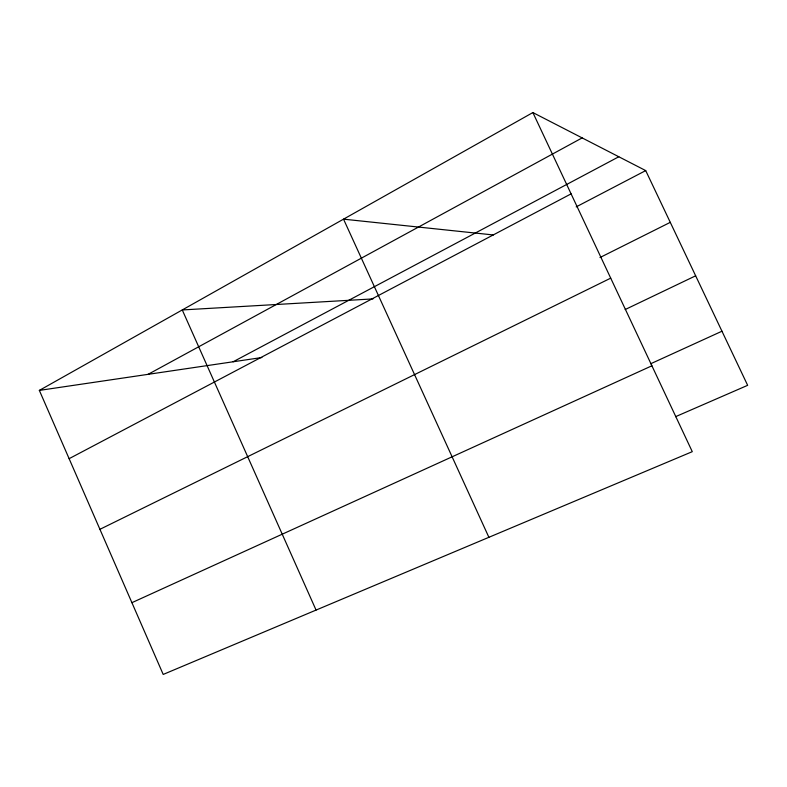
<?xml version="1.0" encoding="UTF-8"?>
<svg xmlns="http://www.w3.org/2000/svg" width="787" height="787" viewBox="0 0 787 787"><rect width="100%" height="100%" fill="white"/><g stroke="black" fill="none" stroke-linecap="round" stroke-linejoin="round"><path stroke-width="1.18" d="M532.878 112.561L692.275 451.669L163.204 674.439L39.35 390.401L532.878 112.561L645.704 170.592L747.65 385.325L675.551 416.687M148.104 374.337L582.144 137.902M233.119 361.774L618.808 156.761M69.118 458.673L571.096 193.868M576.192 206.883L645.704 170.592M599.999 257.526L670.278 222.347M99.929 529.317L610.712 278.145M625.183 309.537L695.659 275.804M650.672 363.761L721.964 331.219M131.911 602.675L651.911 365.788M39.35 390.401L261.884 357.524M372.979 298.912L182.269 309.95L316.059 610.073M493.39 234.959L343.535 219.16L488.894 537.305"/></g></svg>
